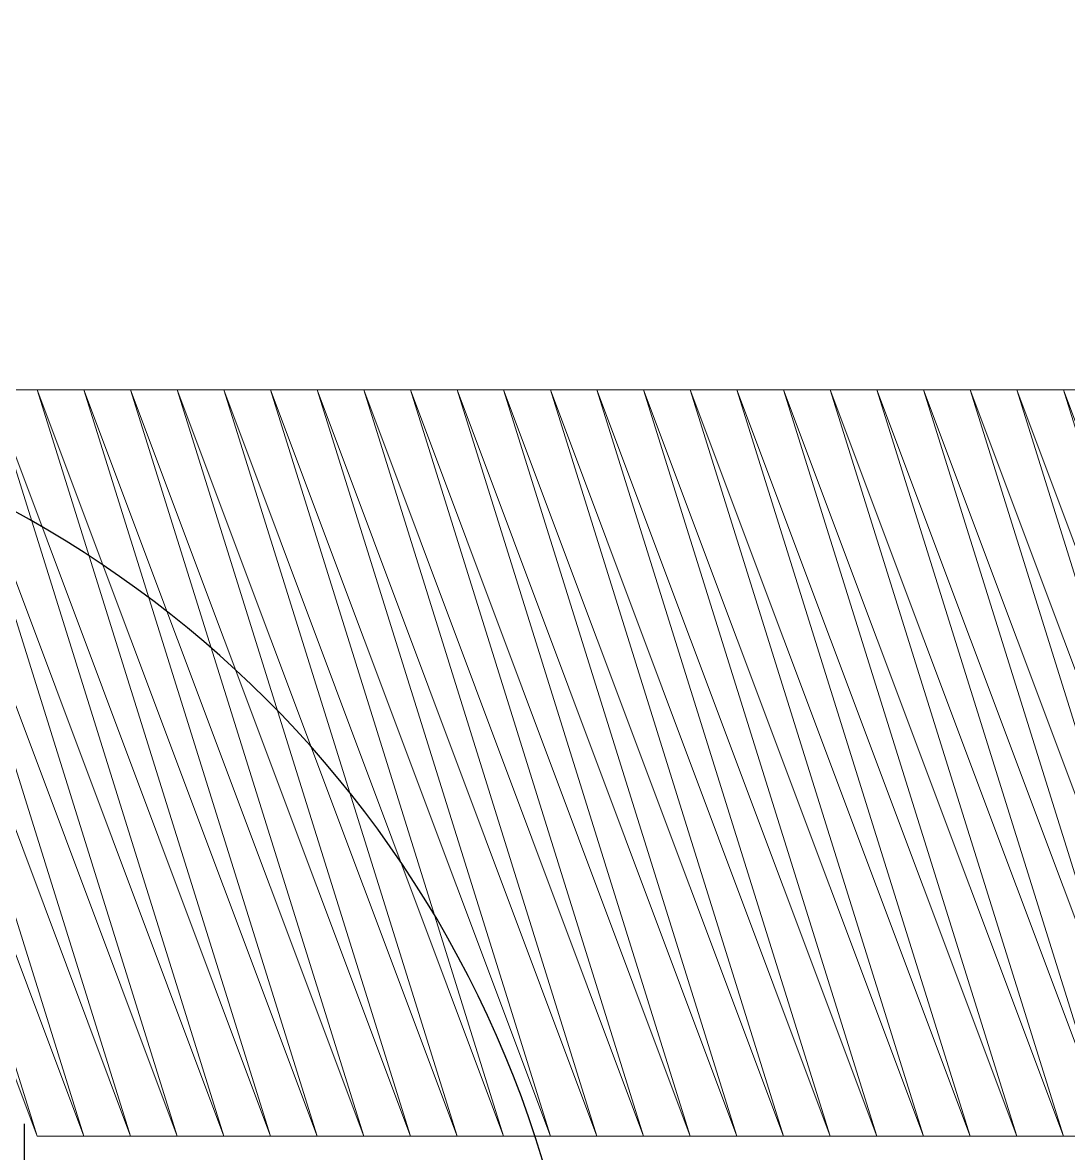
# Model space of a CAD drawing. Header units: millimetres. Extents: x -2246 to 101218, y 0 to 66109.
# Drawn here: x 68845.5 to 69083, y 575.8 to 832.6 of the extents above; entities that cross this region are included whole.
import ezdxf

# ---------------------------------------------------------------- set-up
doc = ezdxf.new("R2010")
doc.units = ezdxf.units.MM
doc.layers.add('PDF_형상', color=7, linetype='Continuous')

msp = doc.modelspace()

# ---------------------------------------------------------------- linework, layer by layer
at = {"layer": 'PDF_형상', "lineweight": 5}
for points in [[(69844.5, 780.99), (69442, 1014.02), (69039.5, 1247.04), (68880.62, 1342.37), (68764.1, 1141.12), (69103.05, 950.46), (69431.41, 759.8), (69431.41, 749.21), (68986.54, 749.21), (68541.67, 749.21)], [(68785.29, 749.21), (68848.84, 579.74)], [(68891.21, 579.74), (68827.66, 749.21), (68880.62, 579.74), (68827.66, 749.21), (68880.62, 579.74), (68827.66, 749.21), (68880.62, 579.74), (68827.66, 749.21), (68880.62, 579.74), (68827.66, 749.21), (68880.62, 579.74), (68827.66, 749.21), (68880.62, 579.74), (68827.66, 749.21), (68880.62, 579.74), (68827.66, 749.21), (68880.62, 579.74), (68827.66, 749.21), (68880.62, 579.74), (68827.66, 749.21), (68880.62, 579.74), (68827.66, 749.21), (68880.62, 579.74), (68827.66, 749.21), (68880.62, 579.74), (68827.66, 749.21), (68880.62, 579.74), (68827.66, 749.21), (68880.62, 579.74), (68827.66, 749.21), (68880.62, 579.74), (68827.66, 749.21), (68880.62, 579.74), (68827.66, 749.21), (68880.62, 579.74), (68827.66, 749.21), (68880.62, 579.74), (68827.66, 749.21), (68880.62, 579.74), (68817.07, 749.21), (68880.62, 579.74), (68817.07, 749.21), (68870.03, 579.74), (68806.48, 749.21), (68870.03, 579.74), (68806.48, 749.21), (68859.43, 579.74), (68806.48, 749.21), (68859.43, 579.74), (68806.48, 749.21), (68859.43, 579.74), (68806.48, 749.21), (68859.43, 579.74), (68806.48, 749.21), (68859.43, 579.74), (68806.48, 749.21), (68859.43, 579.74), (68806.48, 749.21), (68859.43, 579.74), (68806.48, 749.21), (68859.43, 579.74), (68806.48, 749.21), (68859.43, 579.74), (68806.48, 749.21), (68859.43, 579.74), (68806.48, 749.21), (68859.43, 579.74), (68806.48, 749.21), (68859.43, 579.74), (68806.48, 749.21), (68859.43, 579.74), (68806.48, 749.21), (68859.43, 579.74), (68806.48, 749.21), (68859.43, 579.74), (68806.48, 749.21), (68859.43, 579.74), (68806.48, 749.21), (68859.43, 579.74), (68806.48, 749.21), (68859.43, 579.74), (68806.48, 749.21), (68859.43, 579.74), (68795.88, 749.21), (68859.43, 579.74), (68795.88, 749.21), (68848.84, 579.74), (68795.88, 749.21), (68848.84, 579.74), (68795.88, 749.21), (68848.84, 579.74), (68795.88, 749.21), (68848.84, 579.74), (68795.88, 749.21), (68848.84, 579.74), (68795.88, 749.21), (68848.84, 579.74), (68795.88, 749.21), (68848.84, 579.74), (68795.88, 749.21), (68848.84, 579.74), (68795.88, 749.21), (68848.84, 579.74), (68795.88, 749.21), (68848.84, 579.74), (68795.88, 749.21), (68848.84, 579.74), (68795.88, 749.21), (68848.84, 579.74), (68795.88, 749.21), (68848.84, 579.74), (68795.88, 749.21), (68848.84, 579.74), (68795.88, 749.21), (68848.84, 579.74), (68795.88, 749.21), (68848.84, 579.74), (68795.88, 749.21), (68848.84, 579.74), (68795.88, 749.21), (68848.84, 579.74), (68795.88, 749.21), (68848.84, 579.74), (69293.71, 579.74)], [(68817.07, 749.21), (68870.03, 579.74)], [(68817.07, 749.21), (68870.03, 579.74)], [(68817.07, 749.21), (68870.03, 579.74)], [(68817.07, 749.21), (68870.03, 579.74)], [(68817.07, 749.21), (68870.03, 579.74)], [(68817.07, 749.21), (68870.03, 579.74)], [(68817.07, 749.21), (68870.03, 579.74)], [(68817.07, 749.21), (68870.03, 579.74)], [(68817.07, 749.21), (68870.03, 579.74)], [(68817.07, 749.21), (68870.03, 579.74)], [(68817.07, 749.21), (68870.03, 579.74)], [(68817.07, 749.21), (68870.03, 579.74)], [(68817.07, 749.21), (68870.03, 579.74)], [(68817.07, 749.21), (68870.03, 579.74)], [(68817.07, 749.21), (68870.03, 579.74)], [(68817.07, 749.21), (68870.03, 579.74)], [(68817.07, 749.21), (68870.03, 579.74)], [(68817.07, 749.21), (68870.03, 579.74)], [(68817.07, 749.21), (68870.03, 579.74)], [(68817.07, 749.21), (68870.03, 579.74)], [(68817.07, 749.21), (68870.03, 579.74)], [(68817.07, 749.21), (68870.03, 579.74)], [(68817.07, 749.21), (68870.03, 579.74)], [(68817.07, 749.21), (68870.03, 579.74)], [(68817.07, 749.21), (68870.03, 579.74)], [(68817.07, 749.21), (68870.03, 579.74)], [(68817.07, 749.21), (68870.03, 579.74)], [(68817.07, 749.21), (68870.03, 579.74)], [(68817.07, 749.21), (68870.03, 579.74)], [(68817.07, 749.21), (68870.03, 579.74)], [(68817.07, 749.21), (68870.03, 579.74)], [(68817.07, 749.21), (68870.03, 579.74)], [(68817.07, 749.21), (68870.03, 579.74)], [(68817.07, 749.21), (68870.03, 579.74)], [(68817.07, 749.21), (68870.03, 579.74)], [(68838.25, 749.21), (68891.21, 579.74)], [(68838.25, 749.21), (68891.21, 579.74)], [(68838.25, 749.21), (68891.21, 579.74)], [(68838.25, 749.21), (68891.21, 579.74)], [(68838.25, 749.21), (68891.21, 579.74)], [(68838.25, 749.21), (68891.21, 579.74)], [(68838.25, 749.21), (68891.21, 579.74)], [(68838.25, 749.21), (68891.21, 579.74)], [(68838.25, 749.21), (68891.21, 579.74)], [(68838.25, 749.21), (68891.21, 579.74)], [(68838.25, 749.21), (68891.21, 579.74)], [(68838.25, 749.21), (68891.21, 579.74)], [(68838.25, 749.21), (68891.21, 579.74)], [(68838.25, 749.21), (68891.21, 579.74)], [(68838.25, 749.21), (68891.21, 579.74)], [(68838.25, 749.21), (68891.21, 579.74)], [(68838.25, 749.21), (68891.21, 579.74)], [(68838.25, 749.21), (68891.21, 579.74)], [(68838.25, 749.21), (68891.21, 579.74)], [(68838.25, 749.21), (68891.21, 579.74)], [(68838.25, 749.21), (68891.21, 579.74)], [(68838.25, 749.21), (68891.21, 579.74)], [(68838.25, 749.21), (68891.21, 579.74)], [(68838.25, 749.21), (68891.21, 579.74)], [(68838.25, 749.21), (68891.21, 579.74)], [(68838.25, 749.21), (68891.21, 579.74)], [(68838.25, 749.21), (68891.21, 579.74)], [(68838.25, 749.21), (68891.21, 579.74)], [(68838.25, 749.21), (68891.21, 579.74)], [(68838.25, 749.21), (68891.21, 579.74)], [(68838.25, 749.21), (68891.21, 579.74)], [(68838.25, 749.21), (68891.21, 579.74)], [(68838.25, 749.21), (68891.21, 579.74)], [(68838.25, 749.21), (68891.21, 579.74)], [(68848.84, 749.21), (68901.8, 579.74), (68848.84, 749.21), (68901.8, 579.74), (68848.84, 749.21), (68901.8, 579.74), (68848.84, 749.21), (68901.8, 579.74), (68848.84, 749.21), (68901.8, 579.74), (68848.84, 749.21), (68901.8, 579.74), (68848.84, 749.21), (68901.8, 579.74), (68848.84, 749.21), (68901.8, 579.74), (68848.84, 749.21), (68901.8, 579.74), (68848.84, 749.21), (68901.8, 579.74), (68848.84, 749.21), (68901.8, 579.74), (68848.84, 749.21), (68901.8, 579.74), (68848.84, 749.21), (68901.8, 579.74), (68848.84, 749.21), (68901.8, 579.74), (68848.84, 749.21), (68901.8, 579.74), (68848.84, 749.21), (68901.8, 579.74), (68848.84, 749.21), (68901.8, 579.74), (68848.84, 749.21), (68901.8, 579.74), (68848.84, 749.21), (68901.8, 579.74), (68848.84, 749.21), (68912.39, 579.74), (68848.84, 749.21), (68912.39, 579.74), (68859.43, 749.21), (68912.39, 579.74), (68859.43, 749.21), (68912.39, 579.74), (68859.43, 749.21), (68912.39, 579.74), (68859.43, 749.21), (68912.39, 579.74), (68859.43, 749.21), (68912.39, 579.74), (68859.43, 749.21), (68912.39, 579.74), (68859.43, 749.21), (68912.39, 579.74), (68859.43, 749.21), (68912.39, 579.74), (68859.43, 749.21), (68912.39, 579.74), (68859.43, 749.21), (68912.39, 579.74), (68859.43, 749.21), (68912.39, 579.74), (68859.43, 749.21), (68912.39, 579.74), (68859.43, 749.21), (68912.39, 579.74), (68859.43, 749.21), (68912.39, 579.74), (68859.43, 749.21), (68912.39, 579.74), (68859.43, 749.21), (68912.39, 579.74), (68859.43, 749.21), (68912.39, 579.74), (68859.43, 749.21), (68912.39, 579.74), (68859.43, 749.21), (68922.99, 579.74)], [(68870.03, 749.21), (68922.99, 579.74)], [(68870.03, 749.21), (68922.99, 579.74)], [(68870.03, 749.21), (68922.99, 579.74)], [(68870.03, 749.21), (68922.99, 579.74)], [(68870.03, 749.21), (68922.99, 579.74)], [(68870.03, 749.21), (68922.99, 579.74)], [(68870.03, 749.21), (68922.99, 579.74)], [(68870.03, 749.21), (68922.99, 579.74)], [(68870.03, 749.21), (68922.99, 579.74)], [(68870.03, 749.21), (68922.99, 579.74)], [(68870.03, 749.21), (68922.99, 579.74)], [(68870.03, 749.21), (68922.99, 579.74)], [(68870.03, 749.21), (68922.99, 579.74)], [(68870.03, 749.21), (68922.99, 579.74)], [(68870.03, 749.21), (68922.99, 579.74)], [(68870.03, 749.21), (68922.99, 579.74)], [(68870.03, 749.21), (68922.99, 579.74)], [(68870.03, 749.21), (68922.99, 579.74)], [(68870.03, 749.21), (68922.99, 579.74)], [(68870.03, 749.21), (68922.99, 579.74)], [(68870.03, 749.21), (68922.99, 579.74)], [(68870.03, 749.21), (68922.99, 579.74)], [(68870.03, 749.21), (68922.99, 579.74)], [(68870.03, 749.21), (68922.99, 579.74)], [(68870.03, 749.21), (68922.99, 579.74)], [(68870.03, 749.21), (68922.99, 579.74)], [(68870.03, 749.21), (68922.99, 579.74)], [(68870.03, 749.21), (68922.99, 579.74)], [(68870.03, 749.21), (68922.99, 579.74)], [(68870.03, 749.21), (68922.99, 579.74)], [(68870.03, 749.21), (68922.99, 579.74)], [(68870.03, 749.21), (68922.99, 579.74)], [(68870.03, 749.21), (68922.99, 579.74)], [(68870.03, 749.21), (68922.99, 579.74)], [(68880.62, 749.21), (68933.58, 579.74), (68880.62, 749.21), (68933.58, 579.74), (68880.62, 749.21), (68933.58, 579.74), (68880.62, 749.21), (68933.58, 579.74), (68880.62, 749.21), (68933.58, 579.74), (68880.62, 749.21), (68933.58, 579.74), (68880.62, 749.21), (68933.58, 579.74), (68880.62, 749.21), (68933.58, 579.74), (68880.62, 749.21), (68933.58, 579.74), (68880.62, 749.21), (68933.58, 579.74), (68880.62, 749.21), (68933.58, 579.74), (68880.62, 749.21), (68933.58, 579.74), (68880.62, 749.21), (68933.58, 579.74), (68880.62, 749.21), (68933.58, 579.74), (68880.62, 749.21), (68933.58, 579.74), (68880.62, 749.21), (68933.58, 579.74), (68880.62, 749.21), (68933.58, 579.74), (68880.62, 749.21), (68933.58, 579.74), (68880.62, 749.21), (68933.58, 579.74), (68880.62, 749.21), (68944.17, 579.74)], [(68891.21, 749.21), (68944.17, 579.74)], [(68891.21, 749.21), (68944.17, 579.74)], [(68891.21, 749.21), (68944.17, 579.74)], [(68891.21, 749.21), (68944.17, 579.74)], [(68891.21, 749.21), (68944.17, 579.74)], [(68891.21, 749.21), (68944.17, 579.74)], [(68891.21, 749.21), (68944.17, 579.74)], [(68891.21, 749.21), (68944.17, 579.74)], [(68891.21, 749.21), (68944.17, 579.74)], [(68891.21, 749.21), (68944.17, 579.74)], [(68891.21, 749.21), (68944.17, 579.74)], [(68891.21, 749.21), (68944.17, 579.74)], [(68891.21, 749.21), (68944.17, 579.74)], [(68891.21, 749.21), (68944.17, 579.74)], [(68891.21, 749.21), (68944.17, 579.74)], [(68891.21, 749.21), (68944.17, 579.74)], [(68891.21, 749.21), (68944.17, 579.74)], [(68891.21, 749.21), (68944.17, 579.74)], [(68891.21, 749.21), (68944.17, 579.74)], [(68891.21, 749.21), (68944.17, 579.74)], [(68891.21, 749.21), (68944.17, 579.74)], [(68891.21, 749.21), (68944.17, 579.74)], [(68891.21, 749.21), (68944.17, 579.74)], [(68891.21, 749.21), (68944.17, 579.74)], [(68891.21, 749.21), (68944.17, 579.74)], [(68891.21, 749.21), (68944.17, 579.74), (68891.21, 749.21)], [(68891.21, 749.21), (68944.17, 579.74)], [(68891.21, 749.21), (68944.17, 579.74)], [(68891.21, 749.21), (68944.17, 579.74)], [(68891.21, 749.21), (68944.17, 579.74)], [(68891.21, 749.21), (68944.17, 579.74)], [(68891.21, 749.21), (68944.17, 579.74)], [(68891.21, 749.21), (68944.17, 579.74)], [(68901.8, 749.21), (68954.76, 579.74)], [(68901.8, 749.21), (68954.76, 579.74)], [(68901.8, 749.21), (68954.76, 579.74)], [(68901.8, 749.21), (68954.76, 579.74)], [(68901.8, 749.21), (68954.76, 579.74)], [(68901.8, 749.21), (68954.76, 579.74)], [(68901.8, 749.21), (68954.76, 579.74)], [(68901.8, 749.21), (68954.76, 579.74)], [(68901.8, 749.21), (68954.76, 579.74)], [(68901.8, 749.21), (68954.76, 579.74)], [(68901.8, 749.21), (68954.76, 579.74)], [(68901.8, 749.21), (68954.76, 579.74)], [(68901.8, 749.21), (68954.76, 579.74)], [(68901.8, 749.21), (68954.76, 579.74)], [(68901.8, 749.21), (68954.76, 579.74)], [(68901.8, 749.21), (68954.76, 579.74)], [(68901.8, 749.21), (68954.76, 579.74)], [(68901.8, 749.21), (68954.76, 579.74)], [(68901.8, 749.21), (68954.76, 579.74)], [(68901.8, 749.21), (68954.76, 579.74)], [(68901.8, 749.21), (68954.76, 579.74)], [(68901.8, 749.21), (68954.76, 579.74)], [(68901.8, 749.21), (68954.76, 579.74)], [(68901.8, 749.21), (68954.76, 579.74)], [(68901.8, 749.21), (68954.76, 579.74)], [(68901.8, 749.21), (68954.76, 579.74)], [(68901.8, 749.21), (68954.76, 579.74)], [(68901.8, 749.21), (68954.76, 579.74)], [(68901.8, 749.21), (68954.76, 579.74)], [(68901.8, 749.21), (68954.76, 579.74)], [(68901.8, 749.21), (68954.76, 579.74)], [(68901.8, 749.21), (68954.76, 579.74)], [(68901.8, 749.21), (68954.76, 579.74)], [(68901.8, 749.21), (68954.76, 579.74)], [(68912.39, 749.21), (68965.36, 579.74), (68912.39, 749.21), (68965.36, 579.74), (68912.39, 749.21), (68965.36, 579.74), (68912.39, 749.21), (68965.36, 579.74), (68912.39, 749.21), (68965.36, 579.74), (68912.39, 749.21), (68965.36, 579.74), (68912.39, 749.21), (68965.36, 579.74), (68912.39, 749.21), (68965.36, 579.74), (68912.39, 749.21), (68965.36, 579.74), (68912.39, 749.21), (68965.36, 579.74), (68912.39, 749.21), (68965.36, 579.74), (68912.39, 749.21), (68965.36, 579.74), (68912.39, 749.21), (68965.36, 579.74), (68912.39, 749.21), (68965.36, 579.74), (68912.39, 749.21), (68965.36, 579.74), (68912.39, 749.21), (68965.36, 579.74), (68912.39, 749.21), (68965.36, 579.74), (68912.39, 749.21), (68965.36, 579.74), (68912.39, 749.21), (68965.36, 579.74), (68912.39, 749.21), (68975.95, 579.74)], [(68922.99, 749.21), (68975.95, 579.74)], [(68922.99, 749.21), (68975.95, 579.74)], [(68922.99, 749.21), (68975.95, 579.74)], [(68922.99, 749.21), (68975.95, 579.74)], [(68922.99, 749.21), (68975.95, 579.74)], [(68922.99, 749.21), (68975.95, 579.74)], [(68922.99, 749.21), (68975.95, 579.74)], [(68922.99, 749.21), (68975.95, 579.74)], [(68922.99, 749.21), (68975.95, 579.74)], [(68922.99, 749.21), (68975.95, 579.74)], [(68922.99, 749.21), (68975.95, 579.74)], [(68922.99, 749.21), (68975.95, 579.74)], [(68922.99, 749.21), (68975.95, 579.74)], [(68922.99, 749.21), (68975.95, 579.74)], [(68922.99, 749.21), (68975.95, 579.74)], [(68922.99, 749.21), (68975.95, 579.74)], [(68922.99, 749.21), (68975.95, 579.74)], [(68922.99, 749.21), (68975.95, 579.74)], [(68922.99, 749.21), (68975.95, 579.74)], [(68922.99, 749.21), (68975.95, 579.74)], [(68922.99, 749.21), (68975.95, 579.74)], [(68922.99, 749.21), (68975.95, 579.74)], [(68922.99, 749.21), (68975.95, 579.74)], [(68922.99, 749.21), (68975.95, 579.74)], [(68922.99, 749.21), (68975.95, 579.74)], [(68922.99, 749.21), (68975.95, 579.74)], [(68922.99, 749.21), (68975.95, 579.74)], [(68922.99, 749.21), (68975.95, 579.74)], [(68922.99, 749.21), (68975.95, 579.74)], [(68922.99, 749.21), (68975.95, 579.74)], [(68922.99, 749.21), (68975.95, 579.74)], [(68922.99, 749.21), (68975.95, 579.74)], [(68922.99, 749.21), (68975.95, 579.74)], [(68922.99, 749.21), (68975.95, 579.74)], [(68933.58, 749.21), (68997.13, 579.74)], [(68933.58, 749.21), (68997.13, 579.74)], [(68933.58, 749.21), (68986.54, 579.74)], [(68933.58, 749.21), (68986.54, 579.74)], [(68933.58, 749.21), (68986.54, 579.74)], [(68933.58, 749.21), (68986.54, 579.74)], [(68933.58, 749.21), (68986.54, 579.74)], [(68933.58, 749.21), (68986.54, 579.74)], [(68933.58, 749.21), (68986.54, 579.74)], [(68933.58, 749.21), (68986.54, 579.74)], [(68933.58, 749.21), (68986.54, 579.74)], [(68933.58, 749.21), (68986.54, 579.74)], [(68933.58, 749.21), (68986.54, 579.74)], [(68933.58, 749.21), (68986.54, 579.74)], [(68933.58, 749.21), (68986.54, 579.74)], [(68933.58, 749.21), (68986.54, 579.74)], [(68933.58, 749.21), (68986.54, 579.74)], [(68933.58, 749.21), (68986.54, 579.74)], [(68933.58, 749.21), (68986.54, 579.74)], [(68933.58, 749.21), (68986.54, 579.74)], [(68933.58, 749.21), (68986.54, 579.74)], [(68933.58, 749.21), (68986.54, 579.74)], [(68933.58, 749.21), (68986.54, 579.74)], [(68933.58, 749.21), (68986.54, 579.74)], [(68933.58, 749.21), (68986.54, 579.74)], [(68933.58, 749.21), (68986.54, 579.74)], [(68933.58, 749.21), (68986.54, 579.74)], [(68933.58, 749.21), (68986.54, 579.74)], [(68933.58, 749.21), (68986.54, 579.74)], [(68933.58, 749.21), (68986.54, 579.74)], [(68933.58, 749.21), (68986.54, 579.74)], [(68933.58, 749.21), (68986.54, 579.74)], [(68933.58, 749.21), (68986.54, 579.74)], [(68933.58, 749.21), (68986.54, 579.74)], [(68933.58, 749.21), (68986.54, 579.74)], [(68933.58, 749.21), (68986.54, 579.74)], [(68944.17, 749.21), (68997.13, 579.74)], [(68944.17, 749.21), (68997.13, 579.74)], [(68944.17, 749.21), (68997.13, 579.74)], [(68944.17, 749.21), (68997.13, 579.74)], [(68944.17, 749.21), (68997.13, 579.74)], [(68944.17, 749.21), (68997.13, 579.74)], [(68944.17, 749.21), (68997.13, 579.74)], [(68944.17, 749.21), (68997.13, 579.74)], [(68944.17, 749.21), (68997.13, 579.74)], [(68944.17, 749.21), (68997.13, 579.74)], [(68944.17, 749.21), (68997.13, 579.74)], [(68944.17, 749.21), (68997.13, 579.74)], [(68944.17, 749.21), (68997.13, 579.74)], [(68944.17, 749.21), (68997.13, 579.74)], [(68944.17, 749.21), (68997.13, 579.74)], [(68944.17, 749.21), (68997.13, 579.74)], [(68944.17, 749.21), (68997.13, 579.74)], [(68944.17, 749.21), (68997.13, 579.74)], [(68944.17, 749.21), (68997.13, 579.74)], [(68944.17, 749.21), (68997.13, 579.74)], [(68944.17, 749.21), (68997.13, 579.74)], [(68944.17, 749.21), (68997.13, 579.74)], [(68944.17, 749.21), (68997.13, 579.74)], [(68944.17, 749.21), (68997.13, 579.74)], [(68944.17, 749.21), (68997.13, 579.74)], [(68944.17, 749.21), (68997.13, 579.74)], [(68944.17, 749.21), (68997.13, 579.74)], [(68944.17, 749.21), (68997.13, 579.74)], [(68944.17, 749.21), (68997.13, 579.74)], [(68944.17, 749.21), (68997.13, 579.74)], [(68944.17, 749.21), (68997.13, 579.74)], [(68944.17, 749.21), (68997.13, 579.74)], [(68944.17, 749.21), (68997.13, 579.74)], [(68944.17, 749.21), (68997.13, 579.74)], [(68944.17, 749.21), (68997.13, 579.74)], [(68954.76, 749.21), (69007.72, 579.74)], [(68954.76, 749.21), (69007.72, 579.74)], [(68954.76, 749.21), (69007.72, 579.74)], [(68954.76, 749.21), (69007.72, 579.74)], [(68954.76, 749.21), (69007.72, 579.74)], [(68954.76, 749.21), (69007.72, 579.74)], [(68954.76, 749.21), (69007.72, 579.74)], [(68954.76, 749.21), (69007.72, 579.74)], [(68954.76, 749.21), (69007.72, 579.74)], [(68954.76, 749.21), (69007.72, 579.74)], [(68954.76, 749.21), (69007.72, 579.74)], [(68954.76, 749.21), (69007.72, 579.74)], [(68954.76, 749.21), (69007.72, 579.74)], [(68954.76, 749.21), (69007.72, 579.74)], [(68954.76, 749.21), (69007.72, 579.74)], [(68954.76, 749.21), (69007.72, 579.74)], [(68954.76, 749.21), (69007.72, 579.74)], [(68954.76, 749.21), (69007.72, 579.74)], [(68954.76, 749.21), (69007.72, 579.74)], [(68954.76, 749.21), (69007.72, 579.74)], [(68954.76, 749.21), (69007.72, 579.74)], [(68954.76, 749.21), (69007.72, 579.74)], [(68954.76, 749.21), (69007.72, 579.74)], [(68954.76, 749.21), (69007.72, 579.74)], [(68954.76, 749.21), (69007.72, 579.74)], [(68954.76, 749.21), (69007.72, 579.74)], [(68954.76, 749.21), (69007.72, 579.74)], [(68954.76, 749.21), (69007.72, 579.74)], [(68954.76, 749.21), (69007.72, 579.74)], [(68954.76, 749.21), (69007.72, 579.74)], [(68954.76, 749.21), (69007.72, 579.74)], [(68954.76, 749.21), (69007.72, 579.74)], [(68954.76, 749.21), (69007.72, 579.74)], [(68954.76, 749.21), (69007.72, 579.74)], [(68965.36, 749.21), (69028.91, 579.74)], [(68965.36, 749.21), (69028.91, 579.74)], [(68965.36, 749.21), (69018.31, 579.74)], [(68965.36, 749.21), (69018.31, 579.74)], [(68965.36, 749.21), (69018.31, 579.74)], [(68965.36, 749.21), (69018.31, 579.74)], [(68965.36, 749.21), (69018.31, 579.74)], [(68965.36, 749.21), (69018.31, 579.74)], [(68965.36, 749.21), (69018.31, 579.74)], [(68965.36, 749.21), (69018.31, 579.74)], [(68965.36, 749.21), (69018.31, 579.74)], [(68965.36, 749.21), (69018.31, 579.74)], [(68965.36, 749.21), (69018.31, 579.74)], [(68965.36, 749.21), (69018.31, 579.74)], [(68965.36, 749.21), (69018.31, 579.74)], [(68965.36, 749.21), (69018.31, 579.74)], [(68965.36, 749.21), (69018.31, 579.74)], [(68965.36, 749.21), (69018.31, 579.74)], [(68965.36, 749.21), (69018.31, 579.74)], [(68965.36, 749.21), (69018.31, 579.74)], [(68965.36, 749.21), (69018.31, 579.74)], [(68965.36, 749.21), (69018.31, 579.74)], [(68965.36, 749.21), (69018.31, 579.74)], [(68965.36, 749.21), (69018.31, 579.74)], [(68965.36, 749.21), (69018.31, 579.74)], [(68965.36, 749.21), (69018.31, 579.74)], [(68965.36, 749.21), (69018.31, 579.74)], [(68965.36, 749.21), (69018.31, 579.74)], [(68965.36, 749.21), (69018.31, 579.74)], [(68965.36, 749.21), (69018.31, 579.74)], [(68965.36, 749.21), (69018.31, 579.74)], [(68965.36, 749.21), (69018.31, 579.74)], [(68965.36, 749.21), (69018.31, 579.74)], [(68965.36, 749.21), (69018.31, 579.74)], [(68965.36, 749.21), (69018.31, 579.74)], [(68965.36, 749.21), (69018.31, 579.74)], [(68975.95, 749.21), (69039.5, 579.74)], [(68975.95, 749.21), (69028.91, 579.74)], [(68975.95, 749.21), (69028.91, 579.74)], [(68975.95, 749.21), (69028.91, 579.74)], [(68975.95, 749.21), (69028.91, 579.74)], [(68975.95, 749.21), (69028.91, 579.74)], [(68975.95, 749.21), (69028.91, 579.74)], [(68975.95, 749.21), (69028.91, 579.74)], [(68975.95, 749.21), (69028.91, 579.74)], [(68975.95, 749.21), (69028.91, 579.74)], [(68975.95, 749.21), (69028.91, 579.74)], [(68975.95, 749.21), (69028.91, 579.74)], [(68975.95, 749.21), (69028.91, 579.74)], [(68975.95, 749.21), (69028.91, 579.74)], [(68975.95, 749.21), (69028.91, 579.74)], [(68975.95, 749.21), (69028.91, 579.74)], [(68975.95, 749.21), (69028.91, 579.74)], [(68975.95, 749.21), (69028.91, 579.74)], [(68975.95, 749.21), (69028.91, 579.74)], [(68975.95, 749.21), (69028.91, 579.74)], [(68975.95, 749.21), (69028.91, 579.74)], [(68975.95, 749.21), (69028.91, 579.74)], [(68975.95, 749.21), (69028.91, 579.74)], [(68975.95, 749.21), (69028.91, 579.74)], [(68975.95, 749.21), (69028.91, 579.74)], [(68975.95, 749.21), (69028.91, 579.74)], [(68975.95, 749.21), (69028.91, 579.74)], [(68975.95, 749.21), (69028.91, 579.74)], [(68975.95, 749.21), (69028.91, 579.74)], [(68975.95, 749.21), (69028.91, 579.74)], [(68975.95, 749.21), (69028.91, 579.74)], [(68975.95, 749.21), (69028.91, 579.74)], [(68975.95, 749.21), (69028.91, 579.74)], [(68975.95, 749.21), (69028.91, 579.74)], [(68975.95, 749.21), (69028.91, 579.74)], [(68975.95, 749.21), (69028.91, 579.74)], [(68975.95, 749.21), (69028.91, 579.74)], [(68975.95, 749.21), (69028.91, 579.74)], [(68975.95, 749.21), (69028.91, 579.74)], [(68975.95, 749.21), (69028.91, 579.74)], [(68986.54, 749.21), (69039.5, 579.74)], [(68986.54, 749.21), (69039.5, 579.74)], [(68986.54, 749.21), (69039.5, 579.74)], [(68986.54, 749.21), (69039.5, 579.74)], [(68986.54, 749.21), (69039.5, 579.74)], [(68986.54, 749.21), (69039.5, 579.74)], [(68986.54, 749.21), (69039.5, 579.74)], [(68986.54, 749.21), (69039.5, 579.74)], [(68986.54, 749.21), (69039.5, 579.74)], [(68986.54, 749.21), (69039.5, 579.74)], [(68986.54, 749.21), (69039.5, 579.74)], [(68986.54, 749.21), (69039.5, 579.74)], [(68986.54, 749.21), (69039.5, 579.74)], [(68986.54, 749.21), (69039.5, 579.74)], [(68986.54, 749.21), (69039.5, 579.74)], [(68986.54, 749.21), (69039.5, 579.74)], [(68986.54, 749.21), (69039.5, 579.74)], [(68986.54, 749.21), (69039.5, 579.74)], [(68986.54, 749.21), (69039.5, 579.74)], [(68986.54, 749.21), (69039.5, 579.74)], [(68986.54, 749.21), (69039.5, 579.74)], [(68986.54, 749.21), (69039.5, 579.74)], [(68986.54, 749.21), (69039.5, 579.74)], [(68986.54, 749.21), (69039.5, 579.74)], [(68986.54, 749.21), (69039.5, 579.74)], [(68986.54, 749.21), (69039.5, 579.74)], [(68986.54, 749.21), (69039.5, 579.74)], [(68986.54, 749.21), (69039.5, 579.74)], [(68986.54, 749.21), (69039.5, 579.74)], [(68986.54, 749.21), (69039.5, 579.74)], [(68986.54, 749.21), (69039.5, 579.74)], [(68986.54, 749.21), (69039.5, 579.74)], [(68986.54, 749.21), (69039.5, 579.74)], [(68986.54, 749.21), (69039.5, 579.74)], [(68986.54, 749.21), (69039.5, 579.74)], [(68997.13, 749.21), (69060.69, 579.74)], [(68997.13, 749.21), (69060.69, 579.74)], [(68997.13, 749.21), (69050.09, 579.74)], [(68997.13, 749.21), (69050.09, 579.74)], [(68997.13, 749.21), (69050.09, 579.74)], [(68997.13, 749.21), (69050.09, 579.74)], [(68997.13, 749.21), (69050.09, 579.74)], [(68997.13, 749.21), (69050.09, 579.74)], [(68997.13, 749.21), (69050.09, 579.74)], [(68997.13, 749.21), (69050.09, 579.74)], [(68997.13, 749.21), (69050.09, 579.74)], [(68997.13, 749.21), (69050.09, 579.74)], [(68997.13, 749.21), (69050.09, 579.74)], [(68997.13, 749.21), (69050.09, 579.74)], [(68997.13, 749.21), (69050.09, 579.74)], [(68997.13, 749.21), (69050.09, 579.74)], [(68997.13, 749.21), (69050.09, 579.74)], [(68997.13, 749.21), (69050.09, 579.74)], [(68997.13, 749.21), (69050.09, 579.74)], [(68997.13, 749.21), (69050.09, 579.74)], [(68997.13, 749.21), (69050.09, 579.74)], [(68997.13, 749.21), (69050.09, 579.74)], [(68997.13, 749.21), (69050.09, 579.74)], [(68997.13, 749.21), (69050.09, 579.74)], [(68997.13, 749.21), (69050.09, 579.74)], [(68997.13, 749.21), (69050.09, 579.74)], [(68997.13, 749.21), (69050.09, 579.74)], [(68997.13, 749.21), (69050.09, 579.74)], [(68997.13, 749.21), (69050.09, 579.74)], [(68997.13, 749.21), (69050.09, 579.74)], [(68997.13, 749.21), (69050.09, 579.74)], [(68997.13, 749.21), (69050.09, 579.74)], [(68997.13, 749.21), (69050.09, 579.74)], [(68997.13, 749.21), (69050.09, 579.74)], [(68997.13, 749.21), (69050.09, 579.74)], [(68997.13, 749.21), (69050.09, 579.74)], [(69007.72, 749.21), (69060.69, 579.74)], [(69007.72, 749.21), (69060.69, 579.74)], [(69007.72, 749.21), (69060.69, 579.74)], [(69007.72, 749.21), (69060.69, 579.74)], [(69007.72, 749.21), (69060.69, 579.74)], [(69007.72, 749.21), (69060.69, 579.74)], [(69007.72, 749.21), (69060.69, 579.74)], [(69007.72, 749.21), (69060.69, 579.74)], [(69007.72, 749.21), (69060.69, 579.74)], [(69007.72, 749.21), (69060.69, 579.74)], [(69007.72, 749.21), (69060.69, 579.74)], [(69007.72, 749.21), (69060.69, 579.74)], [(69007.72, 749.21), (69060.69, 579.74)], [(69007.72, 749.21), (69060.69, 579.74)], [(69007.72, 749.21), (69060.69, 579.74)], [(69007.72, 749.21), (69060.69, 579.74)], [(69007.72, 749.21), (69060.69, 579.74)], [(69007.72, 749.21), (69060.69, 579.74)], [(69007.72, 749.21), (69060.69, 579.74)], [(69007.72, 749.21), (69060.69, 579.74)], [(69007.72, 749.21), (69060.69, 579.74)], [(69007.72, 749.21), (69060.69, 579.74)], [(69007.72, 749.21), (69060.69, 579.74)], [(69007.72, 749.21), (69060.69, 579.74)], [(69007.72, 749.21), (69060.69, 579.74)], [(69007.72, 749.21), (69060.69, 579.74)], [(69007.72, 749.21), (69060.69, 579.74)], [(69007.72, 749.21), (69060.69, 579.74)], [(69007.72, 749.21), (69060.69, 579.74)], [(69007.72, 749.21), (69060.69, 579.74)], [(69007.72, 749.21), (69060.69, 579.74)], [(69007.72, 749.21), (69060.69, 579.74)], [(69007.72, 749.21), (69060.69, 579.74)], [(69007.72, 749.21), (69060.69, 579.74)], [(69007.72, 749.21), (69060.69, 579.74)], [(69018.31, 749.21), (69081.87, 579.74)], [(69018.31, 749.21), (69081.87, 579.74)], [(69018.31, 749.21), (69071.28, 579.74)], [(69018.31, 749.21), (69071.28, 579.74)], [(69018.31, 749.21), (69071.28, 579.74)], [(69018.31, 749.21), (69071.28, 579.74)], [(69018.31, 749.21), (69071.28, 579.74)], [(69018.31, 749.21), (69071.28, 579.74)], [(69018.31, 749.21), (69071.28, 579.74)], [(69018.31, 749.21), (69071.28, 579.74)], [(69018.31, 749.21), (69071.28, 579.74)], [(69018.31, 749.21), (69071.28, 579.74)], [(69018.31, 749.21), (69071.28, 579.74)], [(69018.31, 749.21), (69071.28, 579.74)], [(69018.31, 749.21), (69071.28, 579.74)], [(69018.31, 749.21), (69071.28, 579.74)], [(69018.31, 749.21), (69071.28, 579.74)], [(69018.31, 749.21), (69071.28, 579.74)], [(69018.31, 749.21), (69071.28, 579.74)], [(69018.31, 749.21), (69071.28, 579.74)], [(69018.31, 749.21), (69071.28, 579.74)], [(69018.31, 749.21), (69071.28, 579.74)], [(69018.31, 749.21), (69071.28, 579.74)], [(69018.31, 749.21), (69071.28, 579.74)], [(69018.31, 749.21), (69071.28, 579.74)], [(69018.31, 749.21), (69071.28, 579.74)], [(69018.31, 749.21), (69071.28, 579.74)], [(69018.31, 749.21), (69071.28, 579.74)], [(69018.31, 749.21), (69071.28, 579.74)], [(69018.31, 749.21), (69071.28, 579.74)], [(69018.31, 749.21), (69071.28, 579.74)], [(69018.31, 749.21), (69071.28, 579.74)], [(69018.31, 749.21), (69071.28, 579.74)], [(69018.31, 749.21), (69071.28, 579.74)], [(69018.31, 749.21), (69071.28, 579.74)], [(69018.31, 749.21), (69071.28, 579.74)], [(69028.91, 749.21), (69092.46, 579.74)], [(69028.91, 749.21), (69081.87, 579.74)], [(69028.91, 749.21), (69081.87, 579.74)], [(69028.91, 749.21), (69081.87, 579.74)], [(69028.91, 749.21), (69081.87, 579.74)], [(69028.91, 749.21), (69081.87, 579.74)], [(69028.91, 749.21), (69081.87, 579.74)], [(69028.91, 749.21), (69081.87, 579.74)], [(69028.91, 749.21), (69081.87, 579.74)], [(69028.91, 749.21), (69081.87, 579.74)], [(69028.91, 749.21), (69081.87, 579.74)], [(69028.91, 749.21), (69081.87, 579.74)], [(69028.91, 749.21), (69081.87, 579.74)], [(69028.91, 749.21), (69081.87, 579.74)], [(69028.91, 749.21), (69081.87, 579.74)], [(69028.91, 749.21), (69081.87, 579.74)], [(69028.91, 749.21), (69081.87, 579.74)], [(69028.91, 749.21), (69081.87, 579.74)], [(69028.91, 749.21), (69081.87, 579.74)], [(69028.91, 749.21), (69081.87, 579.74)], [(69028.91, 749.21), (69081.87, 579.74)], [(69028.91, 749.21), (69081.87, 579.74)], [(69028.91, 749.21), (69081.87, 579.74)], [(69028.91, 749.21), (69081.87, 579.74)], [(69028.91, 749.21), (69081.87, 579.74)], [(69028.91, 749.21), (69081.87, 579.74)], [(69028.91, 749.21), (69081.87, 579.74)], [(69028.91, 749.21), (69081.87, 579.74)], [(69028.91, 749.21), (69081.87, 579.74)], [(69028.91, 749.21), (69081.87, 579.74)], [(69028.91, 749.21), (69081.87, 579.74)], [(69028.91, 749.21), (69081.87, 579.74)], [(69028.91, 749.21), (69081.87, 579.74)], [(69028.91, 749.21), (69081.87, 579.74)], [(69028.91, 749.21), (69081.87, 579.74)], [(69028.91, 749.21), (69081.87, 579.74)], [(69028.91, 749.21), (69081.87, 579.74)], [(69028.91, 749.21), (69081.87, 579.74)], [(69028.91, 749.21), (69081.87, 579.74)], [(69028.91, 749.21), (69081.87, 579.74)], [(69039.5, 749.21), (69092.46, 579.74)], [(69039.5, 749.21), (69092.46, 579.74)], [(69039.5, 749.21), (69092.46, 579.74)], [(69039.5, 749.21), (69092.46, 579.74)], [(69039.5, 749.21), (69092.46, 579.74)], [(69039.5, 749.21), (69092.46, 579.74)], [(69039.5, 749.21), (69092.46, 579.74)], [(69039.5, 749.21), (69092.46, 579.74)], [(69039.5, 749.21), (69092.46, 579.74)], [(69039.5, 749.21), (69092.46, 579.74)], [(69039.5, 749.21), (69092.46, 579.74)], [(69039.5, 749.21), (69092.46, 579.74)], [(69039.5, 749.21), (69092.46, 579.74)], [(69039.5, 749.21), (69092.46, 579.74)], [(69039.5, 749.21), (69092.46, 579.74)], [(69039.5, 749.21), (69092.46, 579.74)], [(69039.5, 749.21), (69092.46, 579.74)], [(69039.5, 749.21), (69092.46, 579.74)], [(69039.5, 749.21), (69092.46, 579.74)], [(69039.5, 749.21), (69092.46, 579.74)], [(69039.5, 749.21), (69092.46, 579.74)], [(69039.5, 749.21), (69092.46, 579.74)], [(69039.5, 749.21), (69092.46, 579.74)], [(69039.5, 749.21), (69092.46, 579.74)], [(69039.5, 749.21), (69092.46, 579.74)], [(69039.5, 749.21), (69092.46, 579.74)], [(69039.5, 749.21), (69092.46, 579.74)], [(69039.5, 749.21), (69092.46, 579.74)], [(69039.5, 749.21), (69092.46, 579.74)], [(69039.5, 749.21), (69092.46, 579.74)], [(69039.5, 749.21), (69092.46, 579.74)], [(69039.5, 749.21), (69092.46, 579.74)], [(69039.5, 749.21), (69092.46, 579.74)], [(69039.5, 749.21), (69092.46, 579.74)], [(69039.5, 749.21), (69092.46, 579.74)], [(69050.09, 749.21), (69113.65, 579.74)], [(69050.09, 749.21), (69113.65, 579.74)], [(69050.09, 749.21), (69103.05, 579.74)], [(69050.09, 749.21), (69103.05, 579.74)], [(69050.09, 749.21), (69103.05, 579.74)], [(69050.09, 749.21), (69103.05, 579.74)], [(69050.09, 749.21), (69103.05, 579.74)], [(69050.09, 749.21), (69103.05, 579.74)], [(69050.09, 749.21), (69103.05, 579.74)], [(69050.09, 749.21), (69103.05, 579.74)], [(69050.09, 749.21), (69103.05, 579.74)], [(69050.09, 749.21), (69103.05, 579.74)], [(69050.09, 749.21), (69103.05, 579.74)], [(69050.09, 749.21), (69103.05, 579.74)], [(69050.09, 749.21), (69103.05, 579.74)], [(69050.09, 749.21), (69103.05, 579.74)], [(69050.09, 749.21), (69103.05, 579.74)], [(69050.09, 749.21), (69103.05, 579.74)], [(69050.09, 749.21), (69103.05, 579.74)], [(69050.09, 749.21), (69103.05, 579.74)], [(69050.09, 749.21), (69103.05, 579.74)], [(69050.09, 749.21), (69103.05, 579.74)], [(69050.09, 749.21), (69103.05, 579.74)], [(69050.09, 749.21), (69103.05, 579.74)], [(69050.09, 749.21), (69103.05, 579.74)], [(69050.09, 749.21), (69103.05, 579.74)], [(69050.09, 749.21), (69103.05, 579.74)], [(69050.09, 749.21), (69103.05, 579.74)], [(69050.09, 749.21), (69103.05, 579.74)], [(69050.09, 749.21), (69103.05, 579.74)], [(69050.09, 749.21), (69103.05, 579.74)], [(69050.09, 749.21), (69103.05, 579.74)], [(69050.09, 749.21), (69103.05, 579.74)], [(69050.09, 749.21), (69103.05, 579.74)], [(69050.09, 749.21), (69103.05, 579.74)], [(69050.09, 749.21), (69103.05, 579.74)], [(69060.69, 749.21), (69113.65, 579.74)], [(69060.69, 749.21), (69113.65, 579.74)], [(69060.69, 749.21), (69113.65, 579.74)], [(69060.69, 749.21), (69113.65, 579.74)], [(69060.69, 749.21), (69113.65, 579.74)], [(69060.69, 749.21), (69113.65, 579.74)], [(69060.69, 749.21), (69113.65, 579.74)], [(69060.69, 749.21), (69113.65, 579.74)], [(69060.69, 749.21), (69113.65, 579.74)], [(69060.69, 749.21), (69113.65, 579.74)], [(69060.69, 749.21), (69113.65, 579.74)], [(69060.69, 749.21), (69113.65, 579.74)], [(69060.69, 749.21), (69113.65, 579.74)], [(69060.69, 749.21), (69113.65, 579.74)], [(69060.69, 749.21), (69113.65, 579.74)], [(69060.69, 749.21), (69113.65, 579.74)], [(69060.69, 749.21), (69113.65, 579.74)], [(69060.69, 749.21), (69113.65, 579.74)], [(69060.69, 749.21), (69113.65, 579.74)], [(69060.69, 749.21), (69113.65, 579.74)], [(69060.69, 749.21), (69113.65, 579.74)], [(69060.69, 749.21), (69113.65, 579.74)], [(69060.69, 749.21), (69113.65, 579.74)], [(69060.69, 749.21), (69113.65, 579.74)], [(69060.69, 749.21), (69113.65, 579.74)], [(69060.69, 749.21), (69113.65, 579.74)], [(69060.69, 749.21), (69113.65, 579.74)], [(69060.69, 749.21), (69113.65, 579.74)], [(69060.69, 749.21), (69113.65, 579.74)], [(69060.69, 749.21), (69113.65, 579.74)], [(69060.69, 749.21), (69113.65, 579.74)], [(69060.69, 749.21), (69113.65, 579.74)], [(69060.69, 749.21), (69113.65, 579.74)], [(69060.69, 749.21), (69113.65, 579.74)], [(69060.69, 749.21), (69113.65, 579.74)], [(69071.28, 749.21), (69134.83, 579.74)], [(69071.28, 749.21), (69134.83, 579.74)], [(69071.28, 749.21), (69124.24, 579.74)], [(69071.28, 749.21), (69124.24, 579.74)], [(69071.28, 749.21), (69124.24, 579.74)], [(69071.28, 749.21), (69124.24, 579.74)], [(69071.28, 749.21), (69124.24, 579.74)], [(69071.28, 749.21), (69124.24, 579.74)], [(69071.28, 749.21), (69124.24, 579.74)], [(69071.28, 749.21), (69124.24, 579.74)], [(69071.28, 749.21), (69124.24, 579.74)], [(69071.28, 749.21), (69124.24, 579.74)], [(69071.28, 749.21), (69124.24, 579.74)], [(69071.28, 749.21), (69124.24, 579.74)], [(69071.28, 749.21), (69124.24, 579.74)], [(69071.28, 749.21), (69124.24, 579.74)], [(69071.28, 749.21), (69124.24, 579.74)], [(69071.28, 749.21), (69124.24, 579.74)], [(69071.28, 749.21), (69124.24, 579.74)], [(69071.28, 749.21), (69124.24, 579.74)], [(69071.28, 749.21), (69124.24, 579.74)], [(69071.28, 749.21), (69124.24, 579.74)], [(69071.28, 749.21), (69124.24, 579.74)], [(69071.28, 749.21), (69124.24, 579.74)], [(69071.28, 749.21), (69124.24, 579.74)], [(69071.28, 749.21), (69124.24, 579.74)], [(69071.28, 749.21), (69124.24, 579.74)], [(69071.28, 749.21), (69124.24, 579.74)], [(69071.28, 749.21), (69124.24, 579.74)], [(69071.28, 749.21), (69124.24, 579.74)], [(69071.28, 749.21), (69124.24, 579.74)], [(69071.28, 749.21), (69124.24, 579.74)], [(69071.28, 749.21), (69124.24, 579.74)], [(69071.28, 749.21), (69124.24, 579.74)], [(69071.28, 749.21), (69124.24, 579.74)], [(69071.28, 749.21), (69124.24, 579.74)], [(69081.87, 749.21), (69145.42, 579.74)], [(69081.87, 749.21), (69134.83, 579.74)], [(69081.87, 749.21), (69134.83, 579.74)], [(69081.87, 749.21), (69134.83, 579.74)], [(69081.87, 749.21), (69134.83, 579.74)], [(69081.87, 749.21), (69134.83, 579.74)], [(69081.87, 749.21), (69134.83, 579.74)], [(69081.87, 749.21), (69134.83, 579.74)], [(69081.87, 749.21), (69134.83, 579.74)], [(69081.87, 749.21), (69134.83, 579.74)], [(69081.87, 749.21), (69134.83, 579.74)], [(69081.87, 749.21), (69134.83, 579.74)], [(69081.87, 749.21), (69134.83, 579.74)], [(69081.87, 749.21), (69134.83, 579.74)], [(69081.87, 749.21), (69134.83, 579.74)], [(69081.87, 749.21), (69134.83, 579.74)], [(69081.87, 749.21), (69134.83, 579.74)], [(69081.87, 749.21), (69134.83, 579.74)], [(69081.87, 749.21), (69134.83, 579.74)], [(69081.87, 749.21), (69134.83, 579.74)], [(69081.87, 749.21), (69134.83, 579.74)], [(69081.87, 749.21), (69134.83, 579.74)], [(69081.87, 749.21), (69134.83, 579.74)], [(69081.87, 749.21), (69134.83, 579.74)], [(69081.87, 749.21), (69134.83, 579.74)], [(69081.87, 749.21), (69134.83, 579.74)], [(69081.87, 749.21), (69134.83, 579.74)], [(69081.87, 749.21), (69134.83, 579.74)], [(69081.87, 749.21), (69134.83, 579.74)], [(69081.87, 749.21), (69134.83, 579.74)], [(69081.87, 749.21), (69134.83, 579.74)], [(69081.87, 749.21), (69134.83, 579.74)], [(69081.87, 749.21), (69134.83, 579.74)], [(69081.87, 749.21), (69134.83, 579.74)], [(69081.87, 749.21), (69134.83, 579.74)], [(69081.87, 749.21), (69134.83, 579.74)], [(69081.87, 749.21), (69134.83, 579.74)], [(69081.87, 749.21), (69134.83, 579.74)], [(69081.87, 749.21), (69134.83, 579.74)], [(69081.87, 749.21), (69134.83, 579.74)]]:
    msp.add_lwpolyline(points, dxfattribs=at)
at = {"layer": 'PDF_형상', "lineweight": 25}
msp.add_lwpolyline([(68538.76, 752.01), (68422.25, 550.77), (68824.73, 317.75), (69227.22, 84.73), (69396.68, 0), (69502.6, 190.65), (69174.26, 381.3), (68845.92, 571.95), (68845.92, 582.54)], dxfattribs=at)
msp.add_lwpolyline([(68867.1, 296.57, 0.726085), (68729.41, 752.01)], format="xyb", dxfattribs=at)
at = {"layer": 'PDF_형상', "lineweight": 5}
for points in [[(68848.84, 579.74), (68785.29, 749.21)], [(68870.03, 579.74), (68817.07, 749.21)], [(68891.21, 579.74), (68827.66, 749.21)], [(68901.8, 579.74), (68838.25, 749.21)], [(68891.21, 579.74), (68838.25, 749.21)], [(68891.21, 579.74), (68838.25, 749.21)], [(68922.99, 579.74), (68859.43, 749.21)], [(68933.58, 579.74), (68870.03, 749.21)], [(68922.99, 579.74), (68870.03, 749.21)], [(68922.99, 579.74), (68870.03, 749.21)], [(68944.17, 579.74), (68880.62, 749.21)], [(68954.76, 579.74), (68891.21, 749.21)], [(68944.17, 579.74), (68891.21, 749.21)], [(68944.17, 579.74), (68891.21, 749.21)], [(68965.36, 579.74), (68901.8, 749.21)], [(68954.76, 579.74), (68901.8, 749.21)], [(68954.76, 579.74), (68901.8, 749.21)], [(68975.95, 579.74), (68912.39, 749.21)], [(68986.54, 579.74), (68922.99, 749.21)], [(68975.95, 579.74), (68922.99, 749.21)], [(68975.95, 579.74), (68922.99, 749.21)], [(68986.54, 579.74), (68933.58, 749.21)], [(68986.54, 579.74), (68933.58, 749.21)], [(69007.72, 579.74), (68944.17, 749.21)], [(68997.13, 579.74), (68944.17, 749.21)], [(68997.13, 579.74), (68944.17, 749.21)], [(69018.31, 579.74), (68954.76, 749.21)], [(69007.72, 579.74), (68954.76, 749.21)], [(69007.72, 579.74), (68954.76, 749.21)], [(69018.31, 579.74), (68965.36, 749.21)], [(69018.31, 579.74), (68965.36, 749.21)], [(69050.09, 579.74), (68986.54, 749.21)], [(69039.5, 579.74), (68986.54, 749.21)], [(69039.5, 579.74), (68986.54, 749.21)], [(69050.09, 579.74), (68997.13, 749.21)], [(69050.09, 579.74), (68997.13, 749.21)], [(69071.28, 579.74), (69007.72, 749.21)], [(69060.69, 579.74), (69007.72, 749.21)], [(69060.69, 579.74), (69007.72, 749.21)], [(69071.28, 579.74), (69018.31, 749.21)], [(69071.28, 579.74), (69018.31, 749.21)], [(69103.05, 579.74), (69039.5, 749.21)], [(69092.46, 579.74), (69039.5, 749.21)], [(69092.46, 579.74), (69039.5, 749.21)], [(69103.05, 579.74), (69050.09, 749.21)], [(69103.05, 579.74), (69050.09, 749.21)], [(69124.24, 579.74), (69060.69, 749.21)], [(69113.65, 579.74), (69060.69, 749.21)], [(69113.65, 579.74), (69060.69, 749.21)], [(69124.24, 579.74), (69071.28, 749.21)], [(69124.24, 579.74), (69071.28, 749.21)]]:
    msp.add_lwpolyline(points, close=True, dxfattribs=at)

doc.saveas('drawing.dxf')
